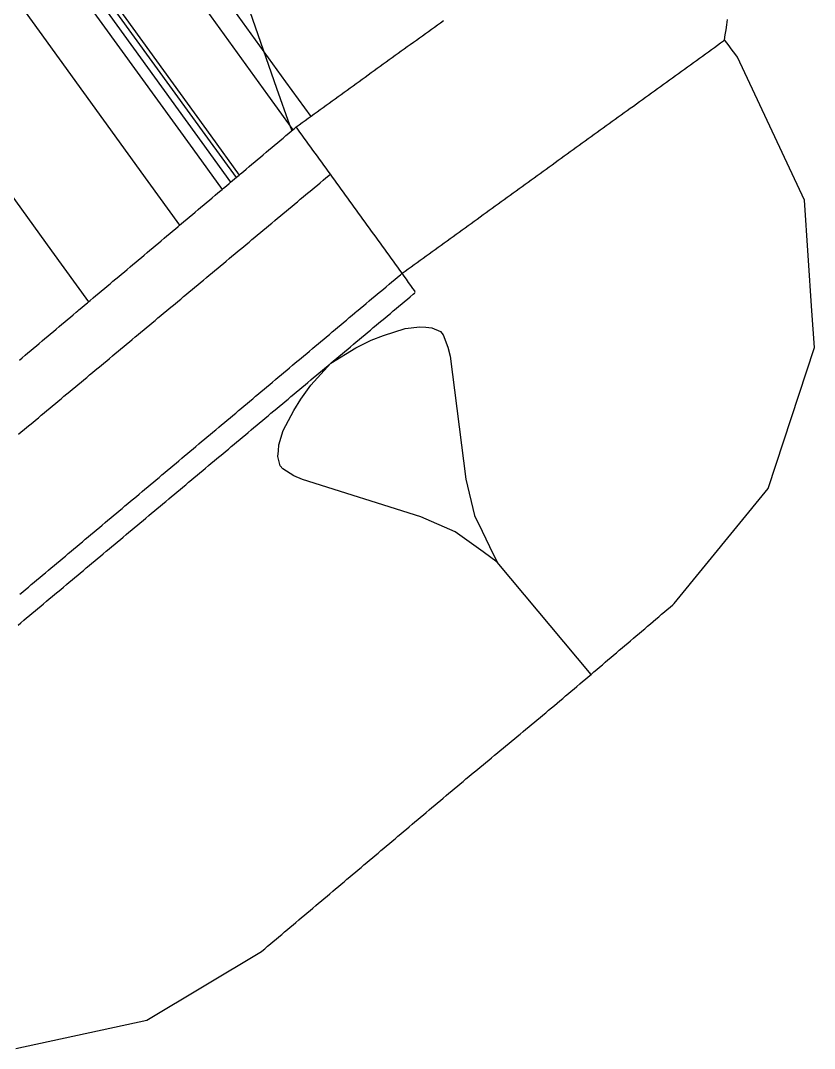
# Model space of a CAD drawing. Extents: x 386702 to 386902, y 803476 to 803737.
# Drawn here: x 386876.96 to 386898.38, y 803480.1 to 803507.83 of the extents above; entities that cross this region are included whole.
import ezdxf

# ---------------------------------------------------------------- set-up
doc = ezdxf.new("R2010")
doc.units = 0
doc.layers.get('0').update_dxf_attribs({"linetype": 'CONTINUOUS'})

msp = doc.modelspace()

# ---------------------------------------------------------------- linework, layer by layer
at = {"color": 7}
for p, q in [((386886.7576, 803499.3416), (386887.3349, 803499.5307)), ((386887.3349, 803499.5307), (386887.7392, 803499.575)), ((386887.7392, 803499.575), (386887.8981, 803499.5609)), ((386887.8981, 803499.5609), (386888.057, 803499.5468)), ((386888.057, 803499.5468), (386888.2884, 803499.4463)), ((386886.0073, 803499.0077), (386886.4257, 803499.2109)), ((386886.4257, 803499.2109), (386886.7576, 803499.3416)), ((386888.2884, 803499.4463), (386888.3608, 803499.3598)), ((386888.3608, 803499.3598), (386888.4915, 803499.0279)), ((386885.3294, 803498.5873), (386886.0073, 803499.0077)), ((386888.4915, 803499.0279), (386888.5499, 803498.7825)), ((386888.5499, 803498.7825), (386888.9764, 803495.4614)), ((386884.7963, 803497.9938), (386885.3294, 803498.5873)), ((386884.5227, 803497.6177), (386884.7963, 803497.9938)), ((386884.3357, 803497.3139), (386884.5227, 803497.6177)), ((386884.048, 803496.7788), (386884.3357, 803497.3139)), ((386883.9334, 803496.3886), (386884.048, 803496.7788)), ((386883.9052, 803496.0708), (386883.9193, 803496.2297)), ((386883.9193, 803496.2297), (386883.9334, 803496.3886)), ((386883.9636, 803495.8254), (386883.9052, 803496.0708)), ((386884.036, 803495.7389), (386883.9636, 803495.8254)), ((386884.3397, 803495.5518), (386884.036, 803495.7389)), ((386884.5711, 803495.4512), (386884.3397, 803495.5518)), ((386887.7655, 803494.4475), (386884.5711, 803495.4512)), ((386888.9764, 803495.4614), (386889.2098, 803494.4797)), ((386888.6908, 803494.0452), (386887.7655, 803494.4475)), ((386889.2098, 803494.4797), (386889.4129, 803494.0613)), ((386889.067, 803493.7717), (386888.6908, 803494.0452)), ((386889.4129, 803494.0613), (386889.6161, 803493.6429)), ((386889.4431, 803493.4981), (386889.067, 803493.7717)), ((386889.8193, 803493.2245), (386889.4431, 803493.4981)), ((386889.6161, 803493.6429), (386889.8193, 803493.2245)), ((386892.3539, 803490.1972), (386889.8193, 803493.2245))]:
    msp.add_line(p, q, dxfattribs=at)
at = {"color": 1, "linetype": 'CONTINUOUS'}
for points in [[(386839.6764, 803566.6042), (386842.6065, 803562.5528), (386845.5366, 803558.5013), (386848.4667, 803554.4498), (386851.3968, 803550.3983), (386854.3269, 803546.3468), (386857.257, 803542.2953), (386860.1871, 803538.2439), (386863.1173, 803534.1924), (386866.0474, 803530.1409), (386868.9775, 803526.0894), (386871.9076, 803522.0379), (386874.8377, 803517.9864), (386877.7678, 803513.935), (386880.6979, 803509.8835), (386883.628, 803505.832), (386884.3104, 803504.8884)], [(386838.145, 803565.4967), (386841.0751, 803561.4452), (386844.0052, 803557.3937), (386846.9353, 803553.3422), (386849.8654, 803549.2907), (386852.7955, 803545.2392), (386855.7256, 803541.1878), (386858.6557, 803537.1363), (386861.5858, 803533.0848), (386864.5159, 803529.0333), (386867.446, 803524.9818), (386870.3761, 803520.9304), (386873.3062, 803516.8789), (386876.2363, 803512.8274), (386879.1664, 803508.7759), (386882.0965, 803504.7244), (386882.8608, 803503.6676)], [(386837.9019, 803565.3209), (386840.832, 803561.2694), (386843.7621, 803557.2179), (386846.6922, 803553.1664), (386849.6223, 803549.1149), (386852.5524, 803545.0634), (386855.4825, 803541.012), (386858.4126, 803536.9605), (386861.3427, 803532.909), (386864.2728, 803528.8575), (386867.2029, 803524.806), (386870.133, 803520.7545), (386873.0631, 803516.7031), (386875.9932, 803512.6516), (386878.9233, 803508.6001), (386881.8534, 803504.5486), (386882.6307, 803503.4739)], [(386843.0927, 803562.9044), (386846.0228, 803558.8529), (386848.9529, 803554.8014), (386851.883, 803550.7499), (386854.8131, 803546.6984), (386857.7432, 803542.647), (386860.6733, 803538.5955), (386863.6034, 803534.544), (386866.5335, 803530.4925), (386869.4636, 803526.441), (386872.3937, 803522.3895), (386875.3238, 803518.3381), (386878.2539, 803514.2866), (386881.184, 803510.2351), (386884.1141, 803506.1836), (386884.7915, 803505.2471)]]:
    msp.add_lwpolyline(points, dxfattribs=at)
at = {"color": 7, "linetype": 'CONTINUOUS'}
for points in [[(386830.9832, 803566.3552), (386833.8504, 803562.3907), (386836.7805, 803558.3393), (386839.7106, 803554.2878), (386842.6407, 803550.2363), (386845.5708, 803546.1848), (386848.5009, 803542.1333), (386851.431, 803538.0819), (386854.3611, 803534.0304), (386857.2912, 803529.9789), (386860.2213, 803525.9274), (386863.1514, 803521.8759), (386866.0815, 803517.8244), (386869.0116, 803513.773), (386871.9417, 803509.7215), (386874.8718, 803505.67), (386877.8019, 803501.6185), (386878.7958, 803500.2442)], [(386838.145, 803565.4967), (386841.0751, 803561.4452), (386844.0052, 803557.3937), (386846.9353, 803553.3422), (386849.8654, 803549.2907), (386852.7955, 803545.2392), (386855.7256, 803541.1878), (386858.6557, 803537.1363), (386861.5858, 803533.0848), (386864.5159, 803529.0333), (386867.446, 803524.9818), (386870.3761, 803520.9304), (386873.3062, 803516.8789), (386876.2363, 803512.8274), (386879.1664, 803508.7759), (386882.0965, 803504.7244), (386882.8608, 803503.6676)], [(386838.0558, 803565.4322), (386840.986, 803561.3807), (386843.9161, 803557.3292), (386846.8462, 803553.2777), (386849.7763, 803549.2263), (386852.7064, 803545.1748), (386855.6365, 803541.1233), (386858.5666, 803537.0718), (386861.4967, 803533.0203), (386864.4268, 803528.9689), (386867.3569, 803524.9174), (386870.287, 803520.8659), (386873.2171, 803516.8144), (386876.1472, 803512.7629), (386879.0773, 803508.7114), (386882.0074, 803504.66), (386882.7764, 803503.5966)], [(386836.4434, 803564.266), (386839.3735, 803560.2145), (386842.3036, 803556.1631), (386845.2337, 803552.1116), (386848.1638, 803548.0601), (386851.0939, 803544.0086), (386854.024, 803539.9571), (386856.9541, 803535.9056), (386859.8842, 803531.8542), (386862.8143, 803527.8027), (386865.7444, 803523.7512), (386868.6745, 803519.6997), (386871.6046, 803515.6482), (386874.5347, 803511.5967), (386877.4648, 803507.5453), (386880.3949, 803503.4938), (386881.2501, 803502.3112)], [(386843.822, 803563.4318), (386846.7521, 803559.3803), (386849.6822, 803555.3288), (386852.6123, 803551.2773), (386855.5424, 803547.2259), (386858.4725, 803543.1744), (386861.4026, 803539.1229), (386864.3327, 803535.0714), (386867.2628, 803531.0199), (386870.1929, 803526.9684), (386873.123, 803522.917), (386876.0531, 803518.8655), (386878.9832, 803514.814), (386881.9133, 803510.7625), (386882.4993, 803509.9522), (386883.871, 803506.0078), (386884.214, 803505.0217), (386884.2828, 803504.8652)], [(386884.3994, 803504.9634), (386884.4804, 803505.022), (386884.5615, 803505.0806), (386884.6425, 803505.1393), (386884.7235, 803505.1979), (386884.8045, 803505.2565), (386884.8856, 803505.3151), (386884.9666, 803505.3737), (386885.0476, 803505.4324), (386885.1286, 803505.491), (386885.2097, 803505.5496), (386885.2907, 803505.6082), (386885.3717, 803505.6668), (386885.4527, 803505.7255), (386885.5338, 803505.7841), (386885.6148, 803505.8427), (386885.6958, 803505.9013), (386885.7768, 803505.9599), (386885.8579, 803506.0185), (386885.9389, 803506.0772), (386886.0199, 803506.1358), (386886.1009, 803506.1944), (386886.182, 803506.253), (386886.263, 803506.3116), (386886.344, 803506.3703), (386886.4251, 803506.4289), (386886.5061, 803506.4875), (386886.5871, 803506.5461), (386886.6681, 803506.6047), (386886.7492, 803506.6634), (386886.8302, 803506.722), (386886.9112, 803506.7806), (386886.9922, 803506.8392), (386887.0733, 803506.8978), (386887.1543, 803506.9565), (386887.2353, 803507.0151), (386887.3163, 803507.0737), (386887.3974, 803507.1323), (386887.4784, 803507.1909), (386887.5594, 803507.2496), (386887.6404, 803507.3082), (386887.7215, 803507.3668), (386887.8025, 803507.4254), (386887.8835, 803507.484), (386887.9645, 803507.5426), (386888.0456, 803507.6013), (386888.1266, 803507.6599), (386888.2076, 803507.7185), (386888.2887, 803507.7771), (386888.3697, 803507.8357)], [(386898.3148, 803500), (386898.1145, 803502.9886), (386896.306, 803506.8469), (386896.2579, 803506.9111), (386896.198, 803506.9911), (386896.138, 803507.0712), (386896.0781, 803507.1513), (386896.0181, 803507.2313), (386895.9582, 803507.3114), (386895.9766, 803507.4482), (386895.9951, 803507.5849), (386896.0135, 803507.7217), (386896.032, 803507.8585)], [(386887.2556, 803501.0154), (386887.3366, 803501.074), (386887.4177, 803501.1327), (386887.4987, 803501.1913), (386887.5797, 803501.2499), (386887.6608, 803501.3085), (386887.7418, 803501.3671), (386887.8228, 803501.4258), (386887.9038, 803501.4844), (386887.9849, 803501.543), (386888.0659, 803501.6016), (386888.1469, 803501.6602), (386888.228, 803501.7189), (386888.309, 803501.7775), (386888.39, 803501.8361), (386888.471, 803501.8947), (386888.5521, 803501.9533), (386888.6331, 803502.012), (386888.7141, 803502.0706), (386888.7951, 803502.1292), (386888.8762, 803502.1878), (386888.9572, 803502.2464), (386889.0382, 803502.3051), (386889.1193, 803502.3637), (386889.2003, 803502.4223), (386889.2813, 803502.4809), (386889.3623, 803502.5395), (386889.4434, 803502.5982), (386889.5244, 803502.6568), (386889.6054, 803502.7154), (386889.6865, 803502.774), (386889.7675, 803502.8326), (386889.8485, 803502.8913), (386889.9295, 803502.9499), (386890.0106, 803503.0085), (386890.0916, 803503.0671), (386890.1726, 803503.1257), (386890.2536, 803503.1844), (386890.3347, 803503.243), (386890.4157, 803503.3016), (386890.4967, 803503.3602), (386890.5778, 803503.4188), (386890.6588, 803503.4775), (386890.7398, 803503.5361), (386890.8208, 803503.5947), (386890.9019, 803503.6533), (386890.9829, 803503.712), (386891.0639, 803503.7706), (386891.145, 803503.8292), (386891.226, 803503.8878), (386891.307, 803503.9464), (386891.388, 803504.0051), (386891.4691, 803504.0637), (386891.5501, 803504.1223), (386891.6311, 803504.1809), (386891.7121, 803504.2395), (386891.7932, 803504.2982), (386891.8742, 803504.3568), (386891.9552, 803504.4154), (386892.0363, 803504.474), (386892.1173, 803504.5326), (386892.1983, 803504.5913), (386892.2793, 803504.6499), (386892.3604, 803504.7085), (386892.4414, 803504.7671), (386892.5224, 803504.8257), (386892.6035, 803504.8844), (386892.6845, 803504.943), (386892.7655, 803505.0016), (386892.8465, 803505.0602), (386892.9276, 803505.1188), (386893.0086, 803505.1775), (386893.0896, 803505.2361), (386893.1706, 803505.2947), (386893.2517, 803505.3533), (386893.3327, 803505.4119), (386893.4137, 803505.4706), (386893.4948, 803505.5292), (386893.5758, 803505.5878), (386893.6568, 803505.6464), (386893.7378, 803505.705), (386893.8189, 803505.7637), (386893.8999, 803505.8223), (386893.9809, 803505.8809), (386894.062, 803505.9395), (386894.143, 803505.9982), (386894.224, 803506.0568), (386894.305, 803506.1154), (386894.3861, 803506.174), (386894.4671, 803506.2326), (386894.5481, 803506.2913), (386894.6291, 803506.3499), (386894.7102, 803506.4085), (386894.7912, 803506.4671), (386894.8722, 803506.5257), (386894.9533, 803506.5844), (386895.0343, 803506.643), (386895.1153, 803506.7016), (386895.1963, 803506.7602), (386895.2774, 803506.8188), (386895.3584, 803506.8775), (386895.4394, 803506.9361), (386895.5205, 803506.9947), (386895.6015, 803507.0533), (386895.6825, 803507.1119), (386895.7635, 803507.1706), (386895.8446, 803507.2292), (386895.9256, 803507.2878), (386895.9582, 803507.3114)], [(386878.5058, 803500), (386878.5388, 803500.0278), (386878.6153, 803500.0922), (386878.6918, 803500.1566), (386878.7683, 803500.221), (386878.7958, 803500.2442), (386878.8447, 803500.2854), (386878.9212, 803500.3499), (386878.9977, 803500.4143), (386879.0742, 803500.4787), (386879.1507, 803500.5431), (386879.2272, 803500.6075), (386879.3037, 803500.672), (386879.3802, 803500.7364), (386879.4567, 803500.8008), (386879.5332, 803500.8652), (386879.6097, 803500.9297), (386879.6862, 803500.9941), (386879.7627, 803501.0585), (386879.8392, 803501.1229), (386879.9157, 803501.1873), (386879.9922, 803501.2518), (386880.0687, 803501.3162), (386880.1451, 803501.3806), (386880.2216, 803501.445), (386880.2981, 803501.5094), (386880.3746, 803501.5739), (386880.4511, 803501.6383), (386880.5276, 803501.7027), (386880.6041, 803501.7671), (386880.6806, 803501.8315), (386880.7571, 803501.896), (386880.8336, 803501.9604), (386880.9101, 803502.0248), (386880.9866, 803502.0892), (386881.0631, 803502.1536), (386881.1396, 803502.2181), (386881.2161, 803502.2825), (386881.2501, 803502.3112), (386881.2926, 803502.3469), (386881.369, 803502.4113), (386881.4455, 803502.4758), (386881.522, 803502.5402), (386881.5985, 803502.6046), (386881.675, 803502.669), (386881.7515, 803502.7334), (386881.828, 803502.7979), (386881.9045, 803502.8623), (386881.981, 803502.9267), (386882.0575, 803502.9911), (386882.134, 803503.0555), (386882.2105, 803503.12), (386882.287, 803503.1844), (386882.3635, 803503.2488), (386882.4006, 803503.2801), (386882.44, 803503.3132), (386882.5165, 803503.3776), (386882.593, 803503.4421), (386882.6307, 803503.4739), (386882.6694, 803503.5065), (386882.7459, 803503.5709), (386882.7764, 803503.5966), (386882.8224, 803503.6353), (386882.8608, 803503.6676), (386882.8989, 803503.6997), (386882.9754, 803503.7642), (386883.0519, 803503.8286), (386883.1284, 803503.893), (386883.2049, 803503.9574), (386883.2814, 803504.0219), (386883.3579, 803504.0863), (386883.4344, 803504.1507), (386883.5109, 803504.2151), (386883.5874, 803504.2795), (386883.6639, 803504.344), (386883.7404, 803504.4084), (386883.8169, 803504.4728), (386883.8933, 803504.5372), (386883.9698, 803504.6016), (386884.0463, 803504.6661), (386884.1228, 803504.7305), (386884.1993, 803504.7949), (386884.2758, 803504.8593), (386884.3104, 803504.8884), (386884.3523, 803504.9237), (386884.3997, 803504.9637)], [(386880.8966, 803500), (386880.8997, 803500.0026), (386880.9765, 803500.0667), (386881.0533, 803500.1307), (386881.1302, 803500.1948), (386881.207, 803500.2588), (386881.2838, 803500.3228), (386881.3606, 803500.3869), (386881.4374, 803500.4509), (386881.5142, 803500.515), (386881.591, 803500.579), (386881.6678, 803500.643), (386881.7447, 803500.7071), (386881.8215, 803500.7711), (386881.8983, 803500.8352), (386881.9751, 803500.8992), (386882.0519, 803500.9633), (386882.1287, 803501.0273), (386882.2055, 803501.0913), (386882.2823, 803501.1554), (386882.3591, 803501.2194), (386882.436, 803501.2835), (386882.5128, 803501.3475), (386882.5896, 803501.4115), (386882.6664, 803501.4756), (386882.7432, 803501.5396), (386882.82, 803501.6037), (386882.8968, 803501.6677), (386882.9736, 803501.7317), (386883.0505, 803501.7958), (386883.1273, 803501.8598), (386883.2041, 803501.9239), (386883.2809, 803501.9879), (386883.3577, 803502.0519), (386883.4345, 803502.116), (386883.5113, 803502.18), (386883.5881, 803502.2441), (386883.665, 803502.3081), (386883.7418, 803502.3722), (386883.8186, 803502.4362), (386883.8954, 803502.5002), (386883.9722, 803502.5643), (386884.049, 803502.6283), (386884.1258, 803502.6924), (386884.2026, 803502.7564), (386884.2795, 803502.8204), (386884.3563, 803502.8845), (386884.4331, 803502.9485), (386884.5099, 803503.0126), (386884.5867, 803503.0766), (386884.6635, 803503.1406), (386884.7403, 803503.2047), (386884.8171, 803503.2687), (386884.894, 803503.3328), (386884.9708, 803503.3968), (386885.0476, 803503.4608), (386885.1244, 803503.5249), (386885.2012, 803503.5889), (386885.278, 803503.653), (386885.3213, 803503.6891)], [(386886.0461, 803500), (386886.0608, 803500.0124), (386886.1374, 803500.0767), (386886.214, 803500.141), (386886.2906, 803500.2053), (386886.3672, 803500.2696), (386886.4438, 803500.3339), (386886.5204, 803500.3982), (386886.597, 803500.4625), (386886.6736, 803500.5268), (386886.7502, 803500.5911), (386886.8268, 803500.6554), (386886.9034, 803500.7197), (386886.98, 803500.784), (386887.0565, 803500.8483), (386887.1331, 803500.9126), (386887.2097, 803500.9769), (386887.2556, 803501.0154)], [(386876.8395, 803480.1049), (386880.3728, 803480.8675), (386883.4645, 803482.7223), (386883.4755, 803482.7316), (386883.5519, 803482.7961), (386883.6284, 803482.8606), (386883.7048, 803482.9251), (386883.7812, 803482.9896), (386883.8576, 803483.0542), (386883.934, 803483.1187), (386884.0104, 803483.1832), (386884.0868, 803483.2477), (386884.1632, 803483.3122), (386884.2396, 803483.3768), (386884.316, 803483.4413), (386884.3924, 803483.5058), (386884.4688, 803483.5703), (386884.5452, 803483.6348), (386884.6216, 803483.6993), (386884.698, 803483.7639), (386884.7744, 803483.8284), (386884.8508, 803483.8929), (386884.9272, 803483.9574), (386885.0036, 803484.0219), (386885.08, 803484.0864), (386885.1565, 803484.151), (386885.2329, 803484.2155), (386885.3093, 803484.28), (386885.3857, 803484.3445), (386885.4621, 803484.409), (386885.5385, 803484.4735), (386885.6149, 803484.5381), (386885.6913, 803484.6026), (386885.7677, 803484.6671), (386885.8441, 803484.7316), (386885.9205, 803484.7961), (386885.9969, 803484.8606), (386886.0733, 803484.9252), (386886.1497, 803484.9897), (386886.2261, 803485.0542), (386886.3025, 803485.1187), (386886.3789, 803485.1832), (386886.4553, 803485.2477), (386886.5317, 803485.3123), (386886.6082, 803485.3768), (386886.6846, 803485.4413), (386886.761, 803485.5058), (386886.8374, 803485.5703), (386886.9138, 803485.6348), (386886.9902, 803485.6994), (386887.0666, 803485.7639), (386887.143, 803485.8284), (386887.2194, 803485.8929), (386887.2958, 803485.9574), (386887.3722, 803486.0219), (386887.4486, 803486.0865), (386887.525, 803486.151), (386887.6014, 803486.2155), (386887.6778, 803486.28), (386887.7542, 803486.3445), (386887.8306, 803486.409), (386887.907, 803486.4736), (386887.9834, 803486.5381), (386888.0598, 803486.6026), (386888.1363, 803486.6671), (386888.2127, 803486.7316), (386888.2891, 803486.7961), (386888.3655, 803486.8607), (386888.4419, 803486.9252), (386888.5183, 803486.9897), (386888.5947, 803487.0542), (386888.6711, 803487.1187), (386888.7477, 803487.183), (386888.8247, 803487.2468), (386888.9017, 803487.3106), (386888.9787, 803487.3744), (386889.0557, 803487.4382), (386889.1327, 803487.502), (386889.2097, 803487.5658), (386889.2868, 803487.6296), (386889.3638, 803487.6934), (386889.4408, 803487.7572), (386889.5178, 803487.821), (386889.5948, 803487.8848), (386889.6718, 803487.9486), (386889.7488, 803488.0124), (386889.8258, 803488.0762), (386889.9028, 803488.14), (386889.9798, 803488.2038), (386890.0568, 803488.2676), (386890.1338, 803488.3314), (386890.2108, 803488.3952), (386890.2878, 803488.459), (386890.3649, 803488.5228), (386890.4418, 803488.5866), (386890.5186, 803488.6507), (386890.5954, 803488.7147), (386890.6722, 803488.7787), (386890.749, 803488.8428), (386890.8259, 803488.9068), (386890.9027, 803488.9708), (386890.9795, 803489.0348), (386891.0563, 803489.0989), (386891.1331, 803489.1629), (386891.2099, 803489.2269), (386891.2867, 803489.291), (386891.3635, 803489.355), (386891.4399, 803489.4196), (386891.5161, 803489.4844), (386891.5922, 803489.5492), (386891.6684, 803489.614), (386891.7446, 803489.6788), (386891.8207, 803489.7436), (386891.8969, 803489.8084), (386891.9731, 803489.8732), (386892.0492, 803489.938), (386892.1254, 803490.0028), (386892.2016, 803490.0676), (386892.2778, 803490.1324), (386892.3539, 803490.1972), (386892.4301, 803490.262), (386892.5063, 803490.3268), (386892.5824, 803490.3916), (386892.6586, 803490.4564), (386892.7348, 803490.5212), (386892.8109, 803490.586), (386892.8871, 803490.6508), (386892.9633, 803490.7156), (386893.0394, 803490.7804), (386893.1156, 803490.8451), (386893.1918, 803490.9099), (386893.268, 803490.9747), (386893.3441, 803491.0395), (386893.4203, 803491.1043), (386893.4965, 803491.1691), (386893.5726, 803491.2339), (386893.6488, 803491.2987), (386893.725, 803491.3635), (386893.8011, 803491.4283), (386893.8773, 803491.4931), (386893.9535, 803491.5579), (386894.0297, 803491.6227), (386894.1058, 803491.6875), (386894.182, 803491.7523), (386894.2582, 803491.8171), (386894.3343, 803491.8819), (386894.4105, 803491.9467), (386894.4867, 803492.0115), (386894.5628, 803492.0763), (386894.597, 803492.1054), (386897.1313, 803495.2118), (386898.3809, 803499.0135), (386898.3148, 803500)], [(386876.9055, 803496.6725), (386876.9823, 803496.7365), (386877.0591, 803496.8006), (386877.1359, 803496.8646), (386877.2127, 803496.9287), (386877.2895, 803496.9927), (386877.3664, 803497.0568), (386877.4432, 803497.1208), (386877.52, 803497.1848), (386877.5968, 803497.2489), (386877.6736, 803497.3129), (386877.7504, 803497.377), (386877.8272, 803497.441), (386877.904, 803497.505), (386877.9808, 803497.5691), (386878.0577, 803497.6331), (386878.1345, 803497.6972), (386878.2113, 803497.7612), (386878.2881, 803497.8252), (386878.3649, 803497.8893), (386878.4417, 803497.9533), (386878.5185, 803498.0174), (386878.5953, 803498.0814), (386878.6722, 803498.1454), (386878.749, 803498.2095), (386878.8258, 803498.2735), (386878.9026, 803498.3376), (386878.9794, 803498.4016), (386879.0562, 803498.4657), (386879.133, 803498.5297), (386879.2098, 803498.5937), (386879.2867, 803498.6578), (386879.3635, 803498.7218), (386879.4403, 803498.7859), (386879.5171, 803498.8499), (386879.5939, 803498.9139), (386879.6707, 803498.978), (386879.7475, 803499.042), (386879.8243, 803499.1061), (386879.9012, 803499.1701), (386879.978, 803499.2341), (386880.0548, 803499.2982), (386880.1316, 803499.3622), (386880.2084, 803499.4263), (386880.2852, 803499.4903), (386880.362, 803499.5544), (386880.4388, 803499.6184), (386880.5157, 803499.6824), (386880.5925, 803499.7465), (386880.6693, 803499.8105), (386880.7461, 803499.8746), (386880.8229, 803499.9386), (386880.8966, 803500)], [(386876.9324, 803498.6749), (386877.0089, 803498.7393), (386877.0854, 803498.8038), (386877.1619, 803498.8682), (386877.2384, 803498.9326), (386877.3149, 803498.997), (386877.3914, 803499.0614), (386877.4679, 803499.1259), (386877.5444, 803499.1903), (386877.6208, 803499.2547), (386877.6973, 803499.3191), (386877.7738, 803499.3836), (386877.8503, 803499.448), (386877.9268, 803499.5124), (386878.0033, 803499.5768), (386878.0798, 803499.6412), (386878.1563, 803499.7057), (386878.2328, 803499.7701), (386878.3093, 803499.8345), (386878.3858, 803499.8989), (386878.4623, 803499.9633), (386878.5058, 803500)], [(386876.9461, 803492.3604), (386877.0227, 803492.4247), (386877.0993, 803492.489), (386877.1759, 803492.5533), (386877.2525, 803492.6176), (386877.3291, 803492.6819), (386877.4057, 803492.7462), (386877.4823, 803492.8105), (386877.5589, 803492.8749), (386877.6355, 803492.9392), (386877.7121, 803493.0035), (386877.7887, 803493.0678), (386877.8653, 803493.1321), (386877.9419, 803493.1964), (386878.0185, 803493.2607), (386878.0951, 803493.325), (386878.1717, 803493.3893), (386878.2482, 803493.4536), (386878.3248, 803493.5179), (386878.4014, 803493.5822), (386878.478, 803493.6465), (386878.5546, 803493.7108), (386878.6312, 803493.7751), (386878.7078, 803493.8394), (386878.7844, 803493.9037), (386878.861, 803493.968), (386878.9376, 803494.0323), (386879.0142, 803494.0966), (386879.0908, 803494.1609), (386879.1674, 803494.2252), (386879.244, 803494.2895), (386879.3206, 803494.3538), (386879.3972, 803494.4181), (386879.4737, 803494.4824), (386879.5503, 803494.5467), (386879.6269, 803494.611), (386879.7035, 803494.6753), (386879.7801, 803494.7396), (386879.8567, 803494.8039), (386879.9333, 803494.8682), (386880.0099, 803494.9325), (386880.0865, 803494.9968), (386880.1631, 803495.0611), (386880.2397, 803495.1254), (386880.3163, 803495.1897), (386880.3929, 803495.254), (386880.4695, 803495.3183), (386880.5461, 803495.3826), (386880.6227, 803495.4469), (386880.6993, 803495.5112), (386880.7758, 803495.5755), (386880.8524, 803495.6398), (386880.929, 803495.7041), (386881.0056, 803495.7684), (386881.0822, 803495.8327), (386881.1588, 803495.897), (386881.2354, 803495.9613), (386881.312, 803496.0256), (386881.3886, 803496.0899), (386881.4652, 803496.1542), (386881.5418, 803496.2185), (386881.6184, 803496.2829), (386881.695, 803496.3472), (386881.7716, 803496.4115), (386881.8482, 803496.4758), (386881.9248, 803496.5401), (386882.0013, 803496.6044), (386882.0779, 803496.6687), (386882.1545, 803496.733), (386882.2311, 803496.7973), (386882.3077, 803496.8616), (386882.3843, 803496.9259), (386882.4609, 803496.9902), (386882.5375, 803497.0545), (386882.6141, 803497.1188), (386882.6907, 803497.1831), (386882.7673, 803497.2474), (386882.8439, 803497.3117), (386882.9205, 803497.376), (386882.9971, 803497.4403), (386883.0737, 803497.5046), (386883.1503, 803497.5689), (386883.2269, 803497.6332), (386883.3034, 803497.6975), (386883.38, 803497.7618), (386883.4566, 803497.8261), (386883.5332, 803497.8904), (386883.6098, 803497.9547), (386883.6864, 803498.019), (386883.763, 803498.0833), (386883.8396, 803498.1476), (386883.9162, 803498.2119), (386883.9928, 803498.2762), (386884.0694, 803498.3405), (386884.146, 803498.4048), (386884.2226, 803498.4691), (386884.2992, 803498.5334), (386884.3758, 803498.5977), (386884.4524, 803498.662), (386884.5289, 803498.7263), (386884.6055, 803498.7906), (386884.6821, 803498.8549), (386884.7587, 803498.9192), (386884.8353, 803498.9835), (386884.9119, 803499.0478), (386884.9885, 803499.1121), (386885.0651, 803499.1764), (386885.1417, 803499.2407), (386885.2183, 803499.305), (386885.2949, 803499.3693), (386885.3715, 803499.4336), (386885.4481, 803499.4979), (386885.5247, 803499.5622), (386885.6013, 803499.6265), (386885.6779, 803499.6909), (386885.7545, 803499.7552), (386885.831, 803499.8195), (386885.9076, 803499.8838), (386885.9842, 803499.9481), (386886.0461, 803500)]]:
    msp.add_lwpolyline(points, dxfattribs=at)
at = {"color": 3, "linetype": 'CONTINUOUS'}
for points in [[(386830.9832, 803566.3552), (386833.8504, 803562.3907), (386836.7805, 803558.3393), (386839.7106, 803554.2878), (386842.6407, 803550.2363), (386845.5708, 803546.1848), (386848.5009, 803542.1333), (386851.431, 803538.0819), (386854.3611, 803534.0304), (386857.2912, 803529.9789), (386860.2213, 803525.9274), (386863.1514, 803521.8759), (386866.0815, 803517.8244), (386869.0116, 803513.773), (386871.9417, 803509.7215), (386874.8718, 803505.67), (386877.8019, 803501.6185), (386878.7958, 803500.2442)], [(386887.0167, 803500), (386887.0929, 803500.0638), (386887.1696, 803500.128), (386887.2462, 803500.1921), (386887.3229, 803500.2563), (386887.3996, 803500.3205), (386887.4762, 803500.3847), (386887.5529, 803500.4489), (386887.5873, 803500.4777), (386887.5989, 803500.4918), (386887.6047, 803500.5092), (386887.6039, 803500.5274), (386887.5957, 803500.5453), (386887.5487, 803500.6103), (386887.4901, 803500.6913), (386887.4315, 803500.7723), (386887.3728, 803500.8534), (386887.3142, 803500.9344), (386887.2556, 803501.0154), (386887.197, 803501.0964), (386887.1384, 803501.1774), (386887.0798, 803501.2585), (386887.0212, 803501.3395), (386886.9625, 803501.4205), (386886.9039, 803501.5015), (386886.8453, 803501.5826), (386886.7867, 803501.6636), (386886.7281, 803501.7446), (386886.6695, 803501.8256), (386886.6109, 803501.9066), (386886.5522, 803501.9877), (386886.4936, 803502.0687), (386886.435, 803502.1497), (386886.3764, 803502.2307), (386886.3178, 803502.3117), (386886.2592, 803502.3928), (386886.2005, 803502.4738), (386886.1419, 803502.5548), (386886.0833, 803502.6358), (386886.0247, 803502.7168), (386885.9661, 803502.7979), (386885.9075, 803502.8789), (386885.8489, 803502.9599), (386885.7902, 803503.0409), (386885.7316, 803503.1219), (386885.673, 803503.203), (386885.6144, 803503.284), (386885.5558, 803503.365), (386885.4972, 803503.446), (386885.4386, 803503.527), (386885.3799, 803503.6081), (386885.3213, 803503.6891), (386885.2627, 803503.7701), (386885.2041, 803503.8511), (386885.1455, 803503.9321), (386885.0869, 803504.0132), (386885.0282, 803504.0942), (386884.9696, 803504.1752), (386884.911, 803504.2562), (386884.8524, 803504.3372), (386884.7938, 803504.4183), (386884.7352, 803504.4993), (386884.6766, 803504.5803), (386884.6179, 803504.6613), (386884.5593, 803504.7423), (386884.5007, 803504.8234), (386884.4421, 803504.9044), (386884.3994, 803504.9634)], [(386876.8952, 803491.5258), (386876.9718, 803491.59), (386877.0485, 803491.6542), (386877.1252, 803491.7184), (386877.2019, 803491.7826), (386877.2785, 803491.8468), (386877.3552, 803491.911), (386877.4319, 803491.9752), (386877.5086, 803492.0394), (386877.5852, 803492.1036), (386877.6619, 803492.1677), (386877.7386, 803492.2319), (386877.8153, 803492.2961), (386877.8919, 803492.3603), (386877.9686, 803492.4245), (386878.0453, 803492.4887), (386878.122, 803492.5529), (386878.1986, 803492.6171), (386878.2753, 803492.6813), (386878.352, 803492.7455), (386878.4287, 803492.8097), (386878.5053, 803492.8739), (386878.582, 803492.9381), (386878.6587, 803493.0023), (386878.7354, 803493.0665), (386878.812, 803493.1307), (386878.8887, 803493.1949), (386878.9654, 803493.2591), (386879.0421, 803493.3233), (386879.1187, 803493.3875), (386879.1954, 803493.4517), (386879.2721, 803493.5158), (386879.3488, 803493.58), (386879.4254, 803493.6442), (386879.5021, 803493.7084), (386879.5788, 803493.7726), (386879.6555, 803493.8368), (386879.7321, 803493.901), (386879.8088, 803493.9652), (386879.8855, 803494.0294), (386879.9622, 803494.0936), (386880.0388, 803494.1578), (386880.1155, 803494.222), (386880.1922, 803494.2862), (386880.2688, 803494.3504), (386880.3455, 803494.4146), (386880.4222, 803494.4788), (386880.4989, 803494.543), (386880.5755, 803494.6072), (386880.6522, 803494.6714), (386880.7289, 803494.7356), (386880.8056, 803494.7998), (386880.8822, 803494.8639), (386880.9589, 803494.9281), (386881.0356, 803494.9923), (386881.1123, 803495.0565), (386881.1889, 803495.1207), (386881.2656, 803495.1849), (386881.3423, 803495.2491), (386881.419, 803495.3133), (386881.4956, 803495.3775), (386881.5723, 803495.4417), (386881.649, 803495.5059), (386881.7257, 803495.5701), (386881.8023, 803495.6343), (386881.879, 803495.6985), (386881.9557, 803495.7627), (386882.0324, 803495.8269), (386882.109, 803495.8911), (386882.1857, 803495.9553), (386882.2624, 803496.0195), (386882.3391, 803496.0837), (386882.4157, 803496.1479), (386882.4924, 803496.212), (386882.5691, 803496.2762), (386882.6458, 803496.3404), (386882.7224, 803496.4046), (386882.7991, 803496.4688), (386882.8758, 803496.533), (386882.9525, 803496.5972), (386883.0291, 803496.6614), (386883.1058, 803496.7256), (386883.1825, 803496.7898), (386883.2592, 803496.854), (386883.3358, 803496.9182), (386883.4125, 803496.9824), (386883.4892, 803497.0466), (386883.5659, 803497.1108), (386883.6425, 803497.175), (386883.7192, 803497.2392), (386883.7959, 803497.3034), (386883.8725, 803497.3676), (386883.9492, 803497.4318), (386884.0259, 803497.496), (386884.1026, 803497.5601), (386884.1792, 803497.6243), (386884.2559, 803497.6885), (386884.3326, 803497.7527), (386884.4093, 803497.8169), (386884.4859, 803497.8811), (386884.5626, 803497.9453), (386884.6393, 803498.0095), (386884.716, 803498.0737), (386884.7926, 803498.1379), (386884.8693, 803498.2021), (386884.946, 803498.2663), (386885.0227, 803498.3305), (386885.0993, 803498.3947), (386885.176, 803498.4589), (386885.2527, 803498.5231), (386885.3294, 803498.5873), (386885.406, 803498.6515), (386885.4827, 803498.7157), (386885.5594, 803498.7799), (386885.6361, 803498.844), (386885.7127, 803498.9082), (386885.7894, 803498.9724), (386885.8661, 803499.0366), (386885.9428, 803499.1008), (386886.0194, 803499.165), (386886.0961, 803499.2292), (386886.1728, 803499.2934), (386886.2495, 803499.3576), (386886.3261, 803499.4218), (386886.4028, 803499.486), (386886.4795, 803499.5502), (386886.5562, 803499.6144), (386886.6328, 803499.6786), (386886.7095, 803499.7428), (386886.7862, 803499.807), (386886.8629, 803499.8712), (386886.9395, 803499.9354), (386887.0162, 803499.9996)]]:
    msp.add_lwpolyline(points, dxfattribs=at)
at = {"color": 2, "linetype": 'CONTINUOUS'}
msp.add_lwpolyline([(386837.6588, 803565.145), (386840.5889, 803561.0936), (386843.519, 803557.0421), (386846.4491, 803552.9906), (386849.3792, 803548.9391), (386852.3093, 803544.8876), (386855.2394, 803540.8362), (386858.1695, 803536.7847), (386861.0996, 803532.7332), (386864.0297, 803528.6817), (386866.9598, 803524.6302), (386869.8899, 803520.5787), (386872.82, 803516.5273), (386875.7501, 803512.4758), (386878.6802, 803508.4243), (386881.6103, 803504.3728), (386882.4006, 803503.2801)], dxfattribs=at)

doc.saveas('drawing.dxf')
